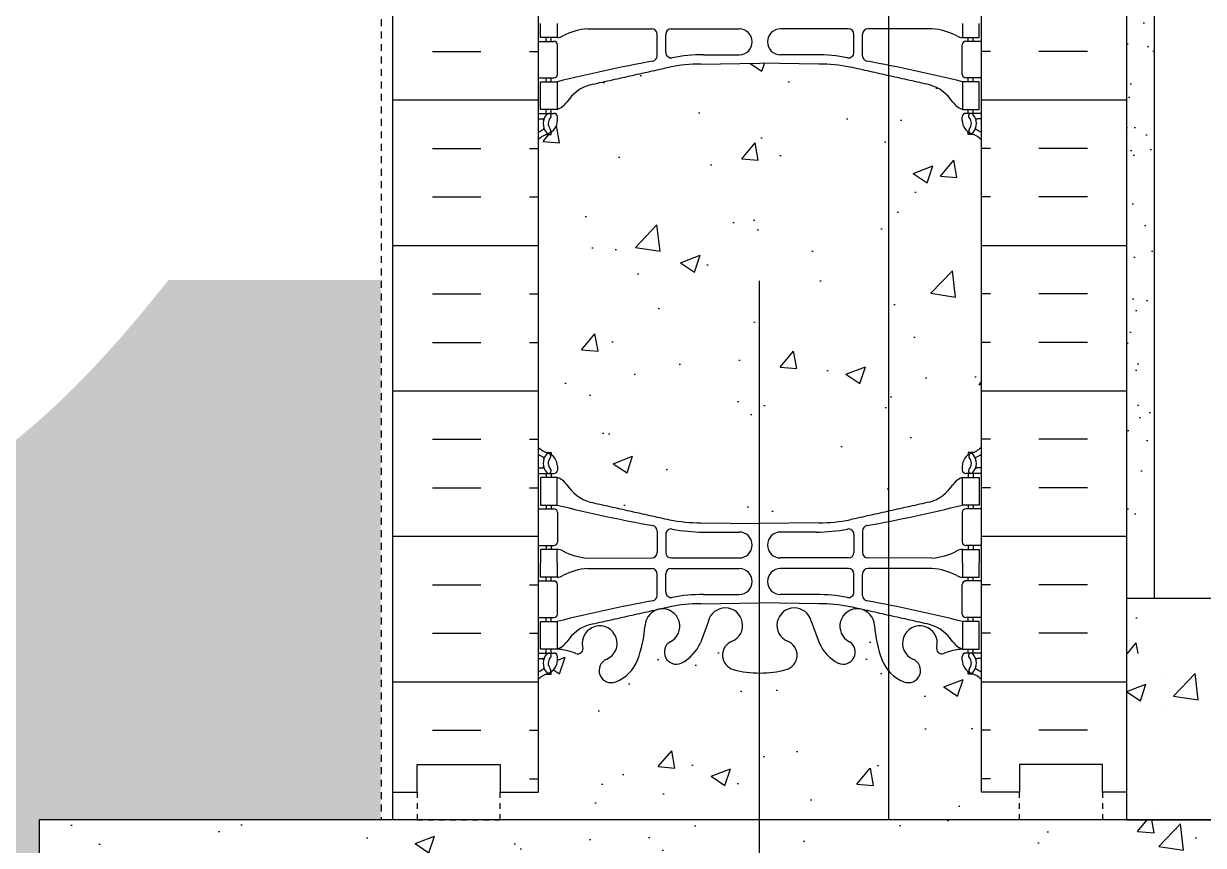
# Model space of a CAD drawing. Header units: inches. Extents: x -48.6 to 6.2, y 171.7 to 217.8.
# Drawn here: x -28.91 to -7.61, y 188.82 to 203.65 of the extents above; entities that cross this region are included whole.
import ezdxf

# ---------------------------------------------------------------- set-up
doc = ezdxf.new("R2010")
doc.units = ezdxf.units.IN
doc.header["$LTSCALE"] = 0.5
doc.header["$MEASUREMENT"] = 0
doc.linetypes.add('DASHED2', pattern=[0.375, 0.25, -0.125])
for name, color, linetype in [('HATCH', 12, 'Continuous'), ('line25', 2, 'Continuous'), ('LINE3', 3, 'Continuous'), ('LINE50', 5, 'Continuous'), ('LINE9', 9, 'Continuous'), ('TEXT', 4, 'Continuous'), ('Web_Edge', 9, 'Continuous')]:
    doc.layers.add(name, color=color, linetype=linetype)

msp = doc.modelspace()

# ---------------------------------------------------------------- hatches: boundary and pattern name
h = msp.add_hatch()
h.set_pattern_fill('GRAVEL', color=12, scale=2, style=0)
h.set_pattern_definition([(228.0128, (-23.80887, -25.80796), (-15.99999646, -18.00000268), [0.269072, -26.638176]), (184.9697, (-23.98887, -26.00796), (24.000002103, 1.999982614), [0.461736, -45.71185]), (132.5104, (-24.44887, -26.04796), (19.99998144, -22.00001735), [0.325576, -32.232064]), (267.2737, (-25.22887, -26.54796), (1.999992035, 40.00000059), [0.420476, -41.627116]), (292.8337, (-25.24887, -26.96796), (-10.00001981, 23.999992824), [0.41231, -40.818746]), (357.2737, (-25.08887, -27.34796), (-40.00000059, 1.999992035), [0.420476, -41.627116]), (37.6942, (-24.66887, -27.36796), (-26.000014691, -19.99998081), [0.556058, -55.049698]), (72.2553, (-24.22887, -27.02796), (14.000021525, 43.999992462), [0.524976, -51.972642]), (121.4296, (-24.06887, -26.52796), (-16.00001647, 25.999990073), [0.4219, -41.768146]), (175.2364, (-24.28887, -26.16796), (22.00000189, -1.99998307), [0.481664, -23.601526]), (222.3974, (-24.76887, -26.12796), (-24.000014702, -21.999984164), [0.622896, -61.66675]), (138.8141, (-23.24887, -26.56796), (-14.0000059, 11.99999463), [0.212602, -21.047688]), (171.4692, (-23.40887, -26.42796), (25.99999657, -4.00001582), [0.404474, -40.043022]), (225, (-23.8089, -26.368), (-2e-16, -2.000001), [0.282842, -2.545584]), (203.1986, (-23.94887, -26.12796), (9.99999946, 4.00000265), [0.152316, -15.07923]), (291.8014, (-24.08887, -26.18796), (-1.9999998, 6.00000055), [0.215406, -10.554924]), (30.9638, (-24.00887, -26.38796), (5.99999604, 4.00000497), [0.349858, -11.312046]), (161.5651, (-23.7089, -26.20796), (4.0000009, -1.9999968), [0.252982, -6.071574]), (16.3895, (-25.24887, -26.18796), (20.000004397, 5.99998542), [0.3544, -35.08569]), (70.3462, (-24.90887, -26.08796), (-7.999990495, -22.00000427), [0.297322, -29.434816]), (293.1986, (-23.70887, -25.80796), (-4.00000265, 9.99999946), [0.30463, -14.926916]), (343.6105, (-23.58887, -26.08796), (-20.000004397, 5.99998542), [0.3544, -35.08569]), (339.444, (-25.24887, -27.42796), (-10.0000037, 3.999992), [0.34176, -16.746248]), (294.7751, (-24.92887, -27.54796), (-9.99998438, 22.00000684), [0.286356, -28.349286]), (66.8014, (-23.68887, -27.80796), (4.00000265, 9.99999946), [0.30463, -14.926916]), (17.354, (-23.56887, -27.52796), (-26.00000404, -7.999989005), [0.335262, -33.190848]), (69.444, (-24.66887, -27.80796), (-3.999992, -10.0000037), [0.17088, -16.917128]), (101.3099, (-23.80887, -27.80796), (-1.99999526, 8.0000015), [0.10198, -10.096058]), (165.9638, (-23.82887, -27.70796), (6.0000011, -1.9999961), [0.41231, -7.8339]), (186.009, (-24.22887, -27.60796), (19.9999995, 1.999998635), [0.3821, -37.827846]), (303.6901, (-24.0089, -26.56796), (-2.0000027, 3.9999991), [0.288444, -6.922658]), (353.1572, (-23.84887, -26.80796), (33.99999873, -4.000015996), [0.503588, -49.855126]), (60.9454, (-23.34887, -26.86796), (-8.00000005, -14.00000077), [0.205912, -20.385348]), (90, (-23.2489, -26.688), (-2, 2), [0.12, -1.88]), (120.2564, (-24.26887, -27.54796), (7.99998977, -14.00000491), [0.277848, -27.50704]), (48.0128, (-24.40887, -27.30796), (15.99999646, 18.00000268), [0.538144, -26.369104]), (0, (-24.0489, -26.908), (2, 2), [0.52, -1.48]), (325.3048, (-23.52887, -26.90796), (-19.99998852, 14.00001722), [0.316228, -31.306548]), (254.0546, (-23.26887, -27.08796), (-1.99999978, -8.00000025), [0.291204, -14.269016]), (207.646, (-23.34887, -27.36796), (-37.999991614, -20.000015426), [0.47413, -46.938948]), (175.4261, (-23.76887, -27.58796), (-26.000001117, 1.999989602), [0.501598, -49.658148])])
edge = h.paths.add_edge_path()
edge.add_spline(control_points=[(-26.292, 199.023), (-27.453, 197.561), (-29.083, 195.785), (-31.21, 194.826), (-31.7, 194.63)], knot_values=[6.696622, 6.696622, 6.696622, 6.696622, 12.167605, 13.754566, 13.754566, 13.754566, 13.754566], degree=3, periodic=0)
edge.add_line((-31.7, 194.63), (-30.5, 194.63))
edge.add_line((-30.5, 194.63), (-30.5, 190.709))
edge.add_line((-30.5, 190.709), (-39.222, 190.709))
edge.add_spline(control_points=[(-39.222, 190.709), (-41.461, 188.856), (-44.737, 184.933), (-47.493, 180.927), (-48.625, 179.282)], knot_values=[22.269966, 22.269966, 22.269966, 22.269966, 30.925801, 36.953415, 36.953415, 36.953415, 36.953415], degree=3, periodic=0)
edge.add_line((-48.625, 179.282), (-32.185, 179.282))
edge.add_arc((-32.185, 182.282), 3, 180, 270, ccw=False)
edge.add_arc((-32.185, 182.282), 3, 0, 180, ccw=False)
edge.add_arc((-32.185, 182.282), 3, -90, 0, ccw=False)
edge.add_line((-32.185, 179.282), (-28.627, 179.282))
edge.add_line((-28.627, 179.282), (-28.627, 189.282))
edge.add_line((-28.627, 189.282), (-22.463, 189.282))
edge.add_line((-22.463, 189.282), (-22.463, 199.023))
edge.add_line((-22.463, 199.023), (-23.543, 199.023))
edge.add_line((-23.543, 199.023), (-26.292, 199.023))
at = {"layer": 'HATCH'}
h = msp.add_hatch(dxfattribs=at)
h.set_pattern_fill('AR-SAND', color=256, scale=0.5, style=0)
h.set_pattern_definition([(37.5, (7.8607, 190.53194), (-0.031497, 0.963412), [0, -0.76, 0, -0.85, 0, -0.8125]), (7.5, (7.8607, 190.532), (0.88489, 1.411073), [0, -0.41, 0, -0.685, 0, -0.2625]), (327.5, (7.2457, 190.53194), (1.55707, 0.00283), [0, -0.25, 0, -0.9, 0, -1.175]), (317.5, (7.2457, 190.532), (1.503063, 0.43884), [0, -0.125, 0, -0.59, 0, -0.675])])
h.paths.add_polyline_path([(-8.491, 204.743), (-8.991, 204.743), (-8.991, 194.782), (-8.491, 194.782)])
h.paths.add_polyline_path([(-8.491, 208.945), (-8.991, 208.945), (-8.991, 207.782), (-8.991, 204.743), (-8.491, 204.743)])
h.paths.add_polyline_path([(-8.491, 216.782), (-8.991, 216.782), (-8.991, 208.945), (-8.491, 208.945)])
h = msp.add_hatch(dxfattribs=at)
h.set_pattern_fill('AR-CONC', color=256, scale=0.5)
h.paths.add_polyline_path([(-13.292, 209.968, -0.084758), (-13.408, 210.163, -0.069923), (-13.545, 210.807, 1.702394), (-13.995, 210.494, -0.940793), (-14.198, 210.111, -0.173075), (-14.544, 210.478), (-14.687, 210.865, 1.612474), (-15.119, 210.505, -0.734872), (-15.142, 209.994, -0.068475), (-15.616, 209.932, -0.068475), (-16.09, 209.994, -0.734872), (-16.113, 210.505, 1.612474), (-16.545, 210.865), (-16.687, 210.478, -0.173075), (-17.033, 210.111, -0.940793), (-17.237, 210.494, 1.702394), (-17.686, 210.807, -0.069923), (-17.823, 210.163, -0.21345), (-18.216, 209.774, -1), (-18.379, 210.182, 2.087231), (-18.813, 210.407, -0.669601), (-18.945, 210.287, 0.085348), (-19.275, 210.363), (-19.38, 210.363), (-19.38, 210.293), (-19.332, 210.293, -0.414214), (-19.27, 210.23), (-19.27, 210.163, -0.249069), (-19.38, 209.955), (-19.38, 209.914), (-19.47, 209.914, 0.088416), (-19.616, 209.816), (-19.616, 208.066), (-19.29, 208.191), (-19.392, 207.888), (-19.616, 208.039), (-19.616, 207.782), (-19.616, 205.748, 0.088416), (-19.47, 205.65), (-19.38, 205.65), (-19.38, 205.608, -0.249069), (-19.27, 205.401), (-19.27, 205.334, -0.414214), (-19.332, 205.271), (-19.38, 205.271), (-19.38, 205.201), (-19.275, 205.201, 0.085348), (-18.945, 205.277, -0.669601), (-18.813, 205.157, 2.087231), (-18.379, 205.381, -1), (-18.216, 205.79, -0.21345), (-17.823, 205.401, -0.069923), (-17.686, 204.757, 1.702394), (-17.237, 205.069, -0.940793), (-17.033, 205.453, -0.173075), (-16.687, 205.086), (-16.545, 204.699, 1.612474), (-16.113, 205.059, -0.734872), (-16.09, 205.57, -0.068475), (-15.616, 205.632, -0.068475), (-15.142, 205.57, -0.734872), (-15.119, 205.059, 1.612474), (-14.687, 204.699), (-14.544, 205.086, -0.173075), (-14.198, 205.453, -0.940793), (-13.995, 205.069, 1.702394), (-13.545, 204.757, -0.069923), (-13.408, 205.401, -0.084758), (-13.292, 205.596)])
h.paths.add_polyline_path([(-16.332, 209.426), (-16.63, 209.452), (-16.389, 209.739)], flags=16)
h.paths.add_polyline_path([(-13.67, 204.788, -1), (-14.045, 204.788, -1)], flags=16)
h.paths.add_polyline_path([(-11.616, 207.782), (-11.616, 208.107), (-12.212, 208.568), (-13.292, 209.232), (-13.292, 205.596, -0.126405), (-13.016, 205.79, -1), (-12.853, 205.381, 2.087231), (-12.419, 205.157, -0.669601), (-12.286, 205.277, 0.085348), (-11.957, 205.201), (-11.852, 205.201), (-11.852, 205.271), (-11.899, 205.271, -0.414214), (-11.962, 205.334), (-11.962, 205.401, -0.249069), (-11.852, 205.608), (-11.852, 205.65), (-11.762, 205.65, 0.088416), (-11.616, 205.748)])
h.paths.add_polyline_path([(-11.899, 202.031), (-11.852, 202.031), (-11.852, 202.101), (-11.957, 202.101), (-11.957, 202.601, 0.012103), (-13.292, 202.899), (-13.292, 194.665, 0.012103), (-11.957, 194.963), (-11.957, 195.463), (-11.852, 195.463), (-11.852, 195.533), (-11.899, 195.533, -0.414214), (-11.962, 195.595), (-11.962, 195.663, -0.249069), (-11.852, 195.87), (-11.852, 195.911), (-11.762, 195.911, 0.088416), (-11.616, 196.009), (-11.616, 201.555, 0.088416), (-11.762, 201.653), (-11.852, 201.653), (-11.852, 201.694, -0.249069), (-11.962, 201.901), (-11.962, 201.969, -0.414214)])
h.paths.add_polyline_path([(-11.616, 191.816, 0.088416), (-11.762, 191.914), (-11.852, 191.914), (-11.852, 191.955, -0.249069), (-11.962, 192.163), (-11.962, 192.23, -0.414214), (-11.899, 192.293), (-11.852, 192.293), (-11.852, 192.363), (-11.957, 192.363, 0.085348), (-12.286, 192.287, -0.669601), (-12.419, 192.407, 2.087231), (-12.853, 192.182, -1), (-13.016, 191.774, -0.126405), (-13.292, 191.968), (-13.292, 189.282), (-10.928, 189.282), (-10.928, 189.782), (-11.616, 189.782)])
h.paths.add_polyline_path([(-13.292, 191.968, -0.084758), (-13.408, 192.163, -0.069923), (-13.545, 192.807, 1.702394), (-13.995, 192.494, -0.940793), (-14.198, 192.111, -0.173075), (-14.544, 192.478), (-14.687, 192.865, 1.612474), (-15.119, 192.505, -0.734872), (-15.142, 191.994, -0.070129), (-15.627, 191.932), (-15.627, 189.282), (-13.292, 189.282)])
h.paths.add_polyline_path([(-15.627, 191.932, -0.066822), (-16.09, 191.994, -0.734872), (-16.113, 192.505, 1.612474), (-16.545, 192.865), (-16.687, 192.478, -0.173075), (-17.033, 192.111, -0.940793), (-17.237, 192.494, 1.702394), (-17.686, 192.807, -0.069923), (-17.823, 192.163, -0.21345), (-18.216, 191.774, -1), (-18.379, 192.182, 2.087231), (-18.813, 192.407, -0.669601), (-18.945, 192.287, 0.085348), (-19.275, 192.363), (-19.38, 192.363), (-19.38, 192.293), (-19.332, 192.293, -0.414214), (-19.27, 192.23), (-19.27, 192.163, -0.249069), (-19.38, 191.955), (-19.38, 191.914), (-19.47, 191.914, 0.088416), (-19.616, 191.816), (-19.616, 189.782), (-20.303, 189.782), (-20.303, 189.282), (-15.627, 189.282)])
h = msp.add_hatch(dxfattribs=at)
h.set_pattern_fill('INSUL', color=256, scale=7, style=0)
h.set_pattern_definition([(0, (-2945.7774, -207.2276), (0, 2.625), []), (0, (-2945.7774, -206.3526), (0, 2.625), [0.875, -0.875]), (0, (-2945.7774, -205.4776), (0, 2.625), [0.875, -0.875])])
h.paths.add_polyline_path([(-22.241, 189.782), (-21.803, 189.782), (-21.803, 190.282), (-20.303, 190.282), (-20.303, 189.782), (-19.616, 189.782), (-19.616, 207.782), (-20.303, 207.782), (-20.303, 208.282), (-21.803, 208.282), (-21.803, 207.782), (-22.241, 207.782)])
h = msp.add_hatch(dxfattribs=at)
h.set_pattern_fill('INSUL', color=256, scale=7, style=0)
h.set_pattern_definition([(180, (2914.5457, -207.2276), (0, 2.625), []), (180, (2914.5457, -206.3526), (0, 2.625), [0.875, -0.875]), (180, (2914.5457, -205.4776), (0, 2.625), [0.875, -0.875])])
h.paths.add_polyline_path([(-8.991, 189.782), (-9.428, 189.782), (-9.428, 190.282), (-10.928, 190.282), (-10.928, 189.782), (-11.616, 189.782), (-11.616, 207.782), (-10.928, 207.782), (-10.928, 208.282), (-9.428, 208.282), (-9.428, 207.782), (-8.991, 207.782)])
h = msp.add_hatch(dxfattribs=at)
h.set_pattern_fill('AR-CONC', color=256, scale=0.5)
edge = h.paths.add_edge_path()
edge.add_spline(control_points=[(-13.292, 202.712), (-13.988, 202.867)], knot_values=[0.515793, 0.515793, 1, 1], degree=1, periodic=0)
edge.add_arc((-14.544, 199.936), 2.984, 79.2546, 90.0995)
edge.add_line((-14.549, 202.92), (-15.616, 202.935))
edge.add_line((-15.616, 202.935), (-16.682, 202.92))
edge.add_arc((-16.688, 199.936), 2.984, 89.9005, 100.7454)
edge.add_spline(control_points=[(-17.244, 202.867), (-18.681, 202.547)], knot_values=[0, 0, 1, 1], degree=1, periodic=0)
edge.add_arc((-18.474, 201.833), 0.743, 106.1893, 145.772)
edge.add_arc((-19.397, 202.444), 0.364, 289.6613, 327.9576, ccw=False)
edge.add_line((-19.275, 202.101), (-19.38, 202.101))
edge.add_line((-19.38, 202.101), (-19.38, 202.031))
edge.add_line((-19.38, 202.031), (-19.332, 202.031))
edge.add_arc((-19.332, 201.969), 0.0625, 0, 90, ccw=False)
edge.add_line((-19.27, 201.969), (-19.27, 201.901))
edge.add_arc((-19.52, 201.901), 0.25, 304.0558, 360, ccw=False)
edge.add_line((-19.38, 201.694), (-19.38, 201.653))
edge.add_line((-19.38, 201.653), (-19.47, 201.653))
edge.add_arc((-19.27, 201.194), 0.5, 113.5782, 133.7891)
edge.add_line((-19.616, 201.555), (-19.616, 196.009))
edge.add_arc((-19.27, 196.37), 0.5, 226.2109, 246.4218)
edge.add_line((-19.47, 195.911), (-19.38, 195.911))
edge.add_line((-19.38, 195.911), (-19.38, 195.87))
edge.add_arc((-19.52, 195.663), 0.25, 0, 55.9442, ccw=False)
edge.add_line((-19.27, 195.663), (-19.27, 195.595))
edge.add_arc((-19.332, 195.595), 0.0625, -90, 0, ccw=False)
edge.add_line((-19.332, 195.533), (-19.38, 195.533))
edge.add_line((-19.38, 195.533), (-19.38, 195.463))
edge.add_line((-19.38, 195.463), (-19.275, 195.463))
edge.add_arc((-19.397, 195.12), 0.364, 32.0424, 70.3387, ccw=False)
edge.add_arc((-18.474, 195.731), 0.743, 214.228, 253.8107)
edge.add_spline(control_points=[(-18.681, 195.017), (-17.244, 194.697)], knot_values=[0, 0, 1, 1], degree=1, periodic=0)
edge.add_arc((-16.688, 197.628), 2.984, 259.2546, 270.0995)
edge.add_line((-16.682, 194.644), (-15.616, 194.629))
edge.add_line((-15.616, 194.629), (-14.549, 194.644))
edge.add_arc((-14.544, 197.628), 2.984, 269.9005, 280.7454)
edge.add_spline(control_points=[(-13.988, 194.697), (-13.292, 194.852)], knot_values=[0.515793, 0.515793, 1, 1], degree=1, periodic=0)
edge.add_line((-13.292, 194.852), (-13.292, 202.712))
h = msp.add_hatch(dxfattribs=at)
h.set_pattern_fill('AR-CONC', color=256, scale=0.5, style=0)
h.set_pattern_definition([(50, (62.7574, -25.0144), (3.5863, -0.31376), [0.375, -4.125]), (355, (62.7574, -25.0144), (-0.693757, 3.76096), [0.3, -3.3]), (100.4514, (63.0563, -25.0405), (2.892547, 3.4472), [0.3187, -3.50571]), (46.1842, (62.7574, -24.0144), (5.336205, -0.827595), [0.5625, -6.1875]), (96.6356, (63.202, -24.0834), (4.67331, 4.87059), [0.47805, -5.25856]), (351.1842, (62.7574, -24.0144), (4.67331, 4.87059), [0.45, -4.95]), (21, (63.2574, -24.2644), (2.984535, -2.013094), [0.375, -4.125]), (326, (63.2574, -24.2644), (1.216577, 3.62575), [0.3, -3.3]), (71.4514, (63.506, -24.432), (4.201113, 1.61265), [0.3187, -3.50571]), (37.5, (62.7574, -25.0144), (0.060799, 1.664469), [0, -3.26, 0, -3.35, 0, -3.3125]), (7.5, (62.7574, -25.0144), (1.315348, 1.972059), [0, -1.91, 0, -3.185, 0, -1.2625]), (327.5, (61.6424, -25.0144), (2.669112, -0.112774), [0, -1.25, 0, -3.9, 0, -5.175]), (317.5, (61.1424, -25.0144), (2.91593, 0.500525), [0, -1.625, 0, -2.59, 0, -3.675])])
h.paths.add_polyline_path([(0.841, 193.282), (-8.991, 193.282), (-8.991, 192.282), (0.841, 192.282)])
h = msp.add_hatch(dxfattribs=at)
h.set_pattern_fill('AR-CONC', color=256, scale=0.5, style=0)
h.set_pattern_definition([(50, (-25.249, -27.808), (3.5863, -0.31376), [0.375, -4.125]), (355, (-25.249, -27.808), (-0.693757, 3.76096), [0.3, -3.3]), (100.4514, (-24.95, -27.834), (2.892547, 3.4472), [0.3187, -3.50571]), (46.1842, (-25.249, -26.808), (5.336205, -0.827595), [0.5625, -6.1875]), (96.6356, (-24.804, -26.877), (4.67331, 4.87059), [0.47805, -5.25856]), (351.1842, (-25.249, -26.808), (4.67331, 4.8706), [0.45, -4.95]), (21, (-24.749, -27.058), (2.984535, -2.013094), [0.375, -4.125]), (326, (-24.749, -27.058), (1.216577, 3.62575), [0.3, -3.3]), (71.4514, (-24.5, -27.2257), (4.201113, 1.61265), [0.3187, -3.50571]), (37.5, (-25.2489, -27.808), (0.060799, 1.664469), [0, -3.26, 0, -3.35, 0, -3.3125]), (7.5, (-25.2489, -27.808), (1.315348, 1.972059), [0, -1.91, 0, -3.185, 0, -1.2625]), (327.5, (-26.3639, -27.808), (2.669112, -0.112774), [0, -1.25, 0, -3.9, 0, -5.175]), (317.5, (-26.8639, -27.808), (2.91593, 0.500525), [0, -1.625, 0, -2.59, 0, -3.675])])
h.paths.add_polyline_path([(-28.627, 189.282), (-28.627, 179.282), (-2.627, 179.282), (-2.627, 189.282)])

# ---------------------------------------------------------------- linework, layer by layer
for p, q in [((-8.148, 191.515), (-7.758, 191.921)), ((-7.703, 191.446), (-7.758, 191.921)), ((-8.991, 191.598), (-8.645, 191.73)), ((-8.746, 191.428), (-8.645, 191.73)), ((-8.319, 191.861), (-8.319, 191.861)), ((-8.991, 191.593), (-8.746, 191.428)), ((-8.148, 191.515), (-7.703, 191.446)), ((-8.354, 191.294), (-8.354, 191.294)), ((-8.295, 191.264), (-8.295, 191.264)), ((-8.418, 189.487), (-8.418, 189.487))]:
    msp.add_line(p, q, dxfattribs=at)
at = {"layer": 'line25'}
for p, q in [((-19.616, 207.782), (-19.616, 189.782)), ((-11.616, 189.782), (-11.616, 207.782))]:
    msp.add_line(p, q, dxfattribs=at)
at = {"layer": 'LINE3'}
for p, q in [((-13.292, 216.782), (-13.292, 189.282)), ((-15.627, 199.007), (-15.627, 184.782))]:
    msp.add_line(p, q, dxfattribs=at)
at = {"layer": 'LINE50'}
for p, q in [((-22.241, 189.282), (-22.241, 207.782)), ((-8.991, 189.282), (-8.991, 207.782)), ((-8.991, 193.282), (0.841, 193.282)), ((-2.627, 189.282), (-28.627, 189.282)), ((-28.627, 189.282), (-28.627, 179.282)), ((-8.991, 189.282), (0.841, 189.282))]:
    msp.add_line(p, q, dxfattribs=at)
for points in [[(-22.241, 189.782), (-21.803, 189.782), (-21.803, 190.282), (-20.303, 190.282), (-20.303, 189.782), (-19.616, 189.782)], [(-8.991, 189.782), (-9.428, 189.782), (-9.428, 190.282), (-10.928, 190.282), (-10.928, 189.782), (-11.616, 189.782)]]:
    msp.add_lwpolyline(points, dxfattribs=at)
at = {"layer": 'LINE9', "linetype": 'DASHED2'}
msp.add_line((-22.452, 216.782), (-22.452, 189.282), dxfattribs=at)
at = {"layer": 'LINE9'}
msp.add_line((-8.491, 193.282), (-8.491, 216.782), dxfattribs=at)
at = {"layer": 'LINE9', "linetype": 'DASHED2', "ltscale": 0.15}
for points in [[(-21.803, 189.782), (-21.803, 189.782), (-21.803, 189.282), (-20.303, 189.282), (-20.303, 189.782), (-20.303, 189.782)], [(-9.428, 189.782), (-9.428, 189.782), (-9.428, 189.282), (-10.928, 189.282), (-10.928, 189.782), (-10.928, 189.782)]]:
    msp.add_lwpolyline(points, dxfattribs=at)
at = {"layer": 'TEXT'}
msp.add_lwpolyline([(-22.452, 200.848, 0, 0.36, 0), (-23.532, 200.848, 0, 0, 0), (-36.296, 200.848, 0, 0, 0)], format="xyseb", dxfattribs=at)
at = {"layer": 'Web_Edge'}
for p, q in [((-19.47, 203.331), (-19.47, 203.401)), ((-19.38, 203.331), (-19.38, 203.401)), ((-18.722, 203.557), (-17.568, 203.556)), ((-17.468, 203.071), (-17.468, 203.456)), ((-17.315, 203.133), (-17.315, 203.456)), ((-17.215, 203.556), (-15.988, 203.556)), ((-14.016, 203.556), (-15.243, 203.556)), ((-13.916, 203.133), (-13.916, 203.456)), ((-13.764, 203.071), (-13.764, 203.456)), ((-12.51, 203.557), (-13.664, 203.556)), ((-11.852, 203.331), (-11.852, 203.401)), ((-11.762, 203.331), (-11.762, 203.401)), ((-19.616, 203.331), (-19.332, 203.331)), ((-19.27, 202.734), (-19.27, 203.269)), ((-11.962, 202.734), (-11.962, 203.269)), ((-11.616, 203.331), (-11.899, 203.331)), ((-16.635, 203.087), (-15.988, 203.087)), ((-14.597, 203.087), (-15.243, 203.087)), ((-16.682, 202.92), (-15.616, 202.935)), ((-14.549, 202.92), (-15.616, 202.935)), ((-19.616, 202.671), (-19.332, 202.671)), ((-19.47, 202.601), (-19.47, 202.671)), ((-19.38, 202.601), (-19.38, 202.671)), ((-11.616, 202.671), (-11.899, 202.671)), ((-11.852, 202.601), (-11.852, 202.671)), ((-11.762, 202.601), (-11.762, 202.671)), ((-19.616, 202.031), (-19.332, 202.031)), ((-19.616, 201.931), (-19.538, 201.931)), ((-19.47, 202.031), (-19.47, 202.101)), ((-19.38, 202.031), (-19.38, 202.101)), ((-19.27, 201.901), (-19.27, 201.969)), ((-11.962, 201.901), (-11.962, 201.969)), ((-11.616, 202.031), (-11.899, 202.031)), ((-11.852, 202.031), (-11.852, 202.101)), ((-11.762, 202.031), (-11.762, 202.101)), ((-11.616, 201.931), (-11.694, 201.931)), ((-19.47, 201.653), (-19.38, 201.653)), ((-19.38, 201.653), (-19.38, 201.694)), ((-11.852, 201.653), (-11.852, 201.694)), ((-11.762, 201.653), (-11.852, 201.653)), ((-19.47, 195.911), (-19.38, 195.911)), ((-19.38, 195.911), (-19.38, 195.87)), ((-11.762, 195.911), (-11.852, 195.911)), ((-11.852, 195.911), (-11.852, 195.87)), ((-19.616, 195.633), (-19.538, 195.633)), ((-19.616, 195.533), (-19.332, 195.533)), ((-19.47, 195.533), (-19.47, 195.463)), ((-19.38, 195.533), (-19.38, 195.463)), ((-19.27, 195.663), (-19.27, 195.595)), ((-11.962, 195.663), (-11.962, 195.595)), ((-11.616, 195.533), (-11.899, 195.533)), ((-11.852, 195.533), (-11.852, 195.463)), ((-11.762, 195.533), (-11.762, 195.463)), ((-11.616, 195.633), (-11.694, 195.633)), ((-19.616, 194.893), (-19.332, 194.893)), ((-19.47, 194.963), (-19.47, 194.893)), ((-19.38, 194.963), (-19.38, 194.893)), ((-11.616, 194.893), (-11.899, 194.893)), ((-11.852, 194.963), (-11.852, 194.893)), ((-11.762, 194.963), (-11.762, 194.893)), ((-19.27, 194.83), (-19.27, 194.295)), ((-11.962, 194.83), (-11.962, 194.295)), ((-17.468, 194.493), (-17.468, 194.108)), ((-16.682, 194.644), (-15.616, 194.629)), ((-16.635, 194.476), (-15.988, 194.476)), ((-14.549, 194.644), (-15.616, 194.629)), ((-14.597, 194.476), (-15.243, 194.476)), ((-13.764, 194.493), (-13.764, 194.108)), ((-17.315, 194.431), (-17.315, 194.108)), ((-13.916, 194.431), (-13.916, 194.108)), ((-19.616, 194.233), (-19.332, 194.233)), ((-19.47, 194.233), (-19.47, 194.163)), ((-19.38, 194.233), (-19.38, 194.163)), ((-11.616, 194.233), (-11.899, 194.233)), ((-11.852, 194.233), (-11.852, 194.163)), ((-11.762, 194.233), (-11.762, 194.163)), ((-18.722, 194.007), (-17.568, 194.008)), ((-18.722, 193.818), (-17.568, 193.817)), ((-17.215, 194.008), (-15.988, 194.008)), ((-17.215, 193.817), (-15.988, 193.817)), ((-14.016, 194.008), (-15.243, 194.008)), ((-14.016, 193.817), (-15.243, 193.817)), ((-12.51, 194.007), (-13.664, 194.008)), ((-12.51, 193.818), (-13.664, 193.817)), ((-19.47, 193.593), (-19.47, 193.663)), ((-19.38, 193.593), (-19.38, 193.663)), ((-17.468, 193.332), (-17.468, 193.717)), ((-17.315, 193.394), (-17.315, 193.717)), ((-13.916, 193.394), (-13.916, 193.717)), ((-13.764, 193.332), (-13.764, 193.717)), ((-11.852, 193.593), (-11.852, 193.663)), ((-11.762, 193.593), (-11.762, 193.663)), ((-19.616, 193.593), (-19.332, 193.593)), ((-19.27, 192.995), (-19.27, 193.53)), ((-11.962, 192.995), (-11.962, 193.53)), ((-11.616, 193.593), (-11.899, 193.593)), ((-16.682, 193.181), (-15.616, 193.196)), ((-16.635, 193.349), (-15.988, 193.349)), ((-14.549, 193.181), (-15.616, 193.196)), ((-14.597, 193.349), (-15.243, 193.349)), ((-19.616, 192.933), (-19.332, 192.933)), ((-19.47, 192.863), (-19.47, 192.933)), ((-19.38, 192.863), (-19.38, 192.933)), ((-16.545, 192.865), (-16.687, 192.478)), ((-14.687, 192.865), (-14.544, 192.478)), ((-11.616, 192.933), (-11.899, 192.933)), ((-11.852, 192.863), (-11.852, 192.933)), ((-11.762, 192.863), (-11.762, 192.933)), ((-19.47, 192.293), (-19.47, 192.363)), ((-19.38, 192.293), (-19.38, 192.363)), ((-11.852, 192.293), (-11.852, 192.363)), ((-11.762, 192.293), (-11.762, 192.363)), ((-19.616, 192.293), (-19.332, 192.293)), ((-19.616, 192.193), (-19.538, 192.193)), ((-19.27, 192.163), (-19.27, 192.23)), ((-11.962, 192.163), (-11.962, 192.23)), ((-11.616, 192.293), (-11.899, 192.293)), ((-11.616, 192.193), (-11.694, 192.193)), ((-19.47, 191.914), (-19.38, 191.914)), ((-19.38, 191.914), (-19.38, 191.955)), ((-11.852, 191.914), (-11.852, 191.955)), ((-11.762, 191.914), (-11.852, 191.914))]:
    msp.add_line(p, q, dxfattribs=at)
for points in [[(-19.275, 203.651), (-19.275, 203.401), (-19.575, 203.401), (-19.575, 203.651)], [(-11.957, 203.651), (-11.957, 203.401), (-11.657, 203.401), (-11.657, 203.651)], [(-19.275, 193.913), (-19.275, 194.163), (-19.575, 194.163), (-19.575, 193.913)], [(-11.957, 193.913), (-11.957, 194.163), (-11.657, 194.163), (-11.657, 193.913)], [(-19.275, 193.913), (-19.275, 193.663), (-19.575, 193.663), (-19.575, 193.913)], [(-11.957, 193.913), (-11.957, 193.663), (-11.657, 193.663), (-11.657, 193.913)]]:
    msp.add_lwpolyline(points, dxfattribs=at)
for points in [[(-19.575, 202.601), (-19.275, 202.601), (-19.275, 202.101), (-19.575, 202.101)], [(-11.657, 202.601), (-11.957, 202.601), (-11.957, 202.101), (-11.657, 202.101)], [(-19.575, 194.963), (-19.275, 194.963), (-19.275, 195.463), (-19.575, 195.463)], [(-11.657, 194.963), (-11.957, 194.963), (-11.957, 195.463), (-11.657, 195.463)], [(-19.575, 192.863), (-19.275, 192.863), (-19.275, 192.363), (-19.575, 192.363)], [(-11.657, 192.863), (-11.957, 192.863), (-11.957, 192.363), (-11.657, 192.363)]]:
    msp.add_lwpolyline(points, close=True, dxfattribs=at)
for centre, radius, start, end in [((-19.279, 203.62), 0.219, 271.08, 299.5063), ((-18.637, 202.4), 1.16, 94.1968, 117.4156), ((-17.568, 203.456), 0.1, 0, 89.9612), ((-17.215, 203.456), 0.1, 90, 180), ((-15.988, 203.322), 0.234, 270, 90), ((-15.243, 203.322), 0.234, 90, 270), ((-14.016, 203.456), 0.1, 0, 90), ((-13.664, 203.456), 0.1, 90.0388, 180), ((-12.594, 202.4), 1.16, 62.5844, 85.8032), ((-11.953, 203.62), 0.219, 240.4937, 268.92), ((-19.332, 203.269), 0.0625, 0, 90), ((-11.899, 203.269), 0.0625, 90, 180), ((-17.568, 203.071), 0.1, 280.3657, 0), ((-17.215, 203.133), 0.1, 180, 280.7454), ((-16.64, 200.104), 2.984, 89.9005, 100.7454), ((-14.591, 200.104), 2.984, 79.2546, 90.0995), ((-14.016, 203.133), 0.1, 259.2546, 0), ((-13.664, 203.071), 0.1, 180, 259.6343), ((-12.466, 175.181), 28.253, 100.3657, 103.9448), ((-16.688, 199.936), 2.984, 89.9005, 100.7454), ((-14.544, 199.936), 2.984, 79.2546, 90.0995), ((-18.765, 175.181), 28.253, 76.0552, 79.6343), ((-19.332, 202.734), 0.0625, 270, 0), ((-11.899, 202.734), 0.0625, 180, 270), ((-18.474, 201.833), 0.743, 106.1893, 147.2081), ((-12.758, 201.833), 0.743, 32.7919, 73.8107), ((-19.397, 202.444), 0.364, 289.6613, 325.0225), ((-11.834, 202.444), 0.364, 214.9775, 250.3387), ((-19.538, 201.912), 0.0196, 344.5099, 90.5968), ((-19.276, 201.847), 0.25, 137.5391, 219.8855), ((-19.427, 201.985), 0.045, 317.5391, 137.5391), ((-19.276, 201.847), 0.16, 137.5391, 219.9999), ((-19.332, 201.969), 0.0625, 360, 90), ((-11.899, 201.969), 0.0625, 90, 180), ((-11.804, 201.985), 0.045, 42.4609, 222.4609), ((-11.956, 201.847), 0.16, 320.0001, 42.4609), ((-11.956, 201.847), 0.25, 320.1145, 42.4609), ((-11.694, 201.912), 0.0196, 89.4032, 195.4901), ((-19.27, 201.194), 0.6, 114.9252, 125.2168), ((-19.532, 201.757), 0.021, 296.0043, 16.536), ((-19.434, 201.716), 0.045, 220.8121, 38.552), ((-19.52, 201.901), 0.25, 289.4712, 360), ((-11.712, 201.901), 0.25, 180, 250.5288), ((-11.798, 201.716), 0.045, 141.448, 319.1879), ((-11.7, 201.757), 0.021, 163.464, 243.9957), ((-11.962, 201.194), 0.6, 54.7832, 65.0748), ((-19.27, 201.194), 0.5, 109.4712, 133.7891), ((-11.962, 201.194), 0.5, 46.2109, 70.5288), ((-19.27, 196.37), 0.5, 226.2109, 250.5288), ((-11.962, 196.37), 0.5, 289.4712, 313.7891), ((-19.27, 196.37), 0.6, 234.7832, 245.0748), ((-19.276, 195.717), 0.25, 140.1145, 222.4609), ((-19.532, 195.807), 0.021, 343.464, 63.9957), ((-19.434, 195.848), 0.045, 321.448, 139.1879), ((-19.52, 195.663), 0.25, 0, 70.5288), ((-19.276, 195.717), 0.16, 140.0001, 222.4609), ((-11.712, 195.663), 0.25, 109.4712, 180), ((-11.798, 195.848), 0.045, 40.8121, 218.552), ((-11.956, 195.717), 0.16, 317.5391, 39.9999), ((-11.956, 195.717), 0.25, 317.5391, 39.8855), ((-11.7, 195.807), 0.021, 116.0043, 196.536), ((-11.962, 196.37), 0.6, 294.9252, 305.2168), ((-19.538, 195.652), 0.0196, 269.4032, 15.4901), ((-19.427, 195.579), 0.045, 222.4609, 42.4609), ((-19.332, 195.595), 0.0625, 270, 0), ((-11.899, 195.595), 0.0625, 180, 270), ((-11.804, 195.579), 0.045, 137.5391, 317.5391), ((-11.694, 195.652), 0.0196, 164.5099, 270.5968), ((-19.397, 195.12), 0.364, 34.9775, 70.3387), ((-18.474, 195.731), 0.743, 212.7919, 253.8107), ((-12.758, 195.731), 0.743, 286.1893, 327.2081), ((-11.834, 195.12), 0.364, 109.6613, 145.0225), ((-19.332, 194.83), 0.0625, 0, 90), ((-12.466, 222.383), 28.253, 256.0552, 259.6343), ((-18.765, 222.383), 28.253, 280.3657, 283.9448), ((-11.899, 194.83), 0.0625, 90, 180), ((-16.688, 197.628), 2.984, 259.2546, 270.0995), ((-14.544, 197.628), 2.984, 269.9005, 280.7454), ((-17.568, 194.493), 0.1, 360, 79.6343), ((-17.215, 194.431), 0.1, 79.2546, 180), ((-16.64, 197.46), 2.984, 259.2546, 270.0995), ((-15.988, 194.242), 0.234, 270, 90), ((-15.243, 194.242), 0.234, 90, 270), ((-14.591, 197.46), 2.984, 269.9005, 280.7454), ((-14.016, 194.431), 0.1, 0, 100.7454), ((-13.664, 194.493), 0.1, 100.3657, 180), ((-19.332, 194.295), 0.0625, 270, 0), ((-11.899, 194.295), 0.0625, 180, 270), ((-19.279, 193.944), 0.219, 60.4937, 88.92), ((-18.637, 195.164), 1.16, 242.5844, 265.8032), ((-17.568, 194.108), 0.1, 270.0388, 360), ((-17.215, 194.108), 0.1, 180, 270), ((-14.016, 194.108), 0.1, 270, 0), ((-13.664, 194.108), 0.1, 180, 269.9612), ((-12.594, 195.164), 1.16, 274.1968, 297.4156), ((-11.953, 193.944), 0.219, 91.08, 119.5063), ((-18.637, 192.661), 1.16, 94.1968, 117.4156), ((-17.568, 193.717), 0.1, 0, 89.9612), ((-17.215, 193.717), 0.1, 90, 180), ((-15.988, 193.583), 0.234, 270, 90), ((-15.243, 193.583), 0.234, 90, 270), ((-14.016, 193.717), 0.1, 0, 90), ((-13.664, 193.717), 0.1, 90.0388, 180), ((-12.594, 192.661), 1.16, 62.5844, 85.8032), ((-19.279, 193.881), 0.219, 271.08, 299.5063), ((-11.953, 193.881), 0.219, 240.4937, 268.92), ((-19.332, 193.53), 0.0625, 0, 90), ((-17.215, 193.394), 0.1, 180, 280.7454), ((-14.016, 193.394), 0.1, 259.2546, 0), ((-11.899, 193.53), 0.0625, 90, 180), ((-12.466, 165.442), 28.253, 100.3657, 103.9448), ((-17.568, 193.332), 0.1, 280.3657, 0), ((-16.688, 190.197), 2.984, 89.9005, 100.7454), ((-16.64, 190.365), 2.984, 89.9005, 100.7454), ((-14.591, 190.365), 2.984, 79.2546, 90.0995), ((-14.544, 190.197), 2.984, 79.2546, 90.0995), ((-13.664, 193.332), 0.1, 180, 259.6343), ((-18.765, 165.442), 28.253, 76.0552, 79.6343), ((-19.332, 192.995), 0.0625, 270, 0), ((-17.374, 192.776), 0.314, 296.0652, 177.2643), ((-16.24, 192.792), 0.314, 293.8084, 166.5854), ((-14.992, 192.792), 0.314, 13.4146, 246.1916), ((-13.857, 192.776), 0.314, 2.7357, 243.9348), ((-11.899, 192.995), 0.0625, 180, 270), ((-18.474, 192.094), 0.743, 106.1893, 147.2081), ((-18.506, 192.469), 0.314, 293.8084, 191.4114), ((-20.045, 192.972), 2.365, 339.9985, 355.6105), ((-11.186, 192.972), 2.365, 184.3895, 200.0015), ((-12.726, 192.469), 0.314, 348.5886, 246.1916), ((-12.758, 192.094), 0.743, 32.7919, 73.8107), ((-19.397, 192.705), 0.364, 289.6613, 325.0225), ((-19.33, 191.367), 0.997, 66.8533, 86.8462), ((-18.904, 192.374), 0.0968, 249.5669, 19.8449), ((-17.123, 192.309), 0.217, 121.463, 294.4736), ((-17.374, 192.779), 0.75, 297.0295, 336.3062), ((-16.022, 192.253), 0.268, 109.9662, 255.2108), ((-15.21, 192.253), 0.268, 284.7892, 70.0338), ((-13.858, 192.779), 0.75, 203.6938, 242.9705), ((-14.108, 192.309), 0.217, 245.5264, 58.537), ((-12.328, 192.374), 0.0968, 160.1551, 290.4331), ((-11.902, 191.367), 0.997, 93.1538, 113.1467), ((-11.834, 192.705), 0.364, 214.9775, 250.3387), ((-19.538, 192.173), 0.0196, 344.5099, 90.5968), ((-19.276, 192.108), 0.25, 137.5391, 219.8855), ((-19.427, 192.246), 0.045, 317.5391, 137.5391), ((-19.276, 192.108), 0.16, 137.5391, 219.9999), ((-19.52, 192.163), 0.25, 289.4712, 360), ((-19.332, 192.23), 0.0625, 360, 90), ((-18.297, 191.978), 0.22, 111.8037, 291.8037), ((-18.455, 192.407), 0.677, 290.6803, 338.8761), ((-12.777, 192.407), 0.677, 201.1239, 249.3197), ((-12.934, 191.978), 0.22, 248.1963, 68.1963), ((-11.899, 192.23), 0.0625, 90, 180), ((-11.712, 192.163), 0.25, 180, 250.5288), ((-11.804, 192.246), 0.045, 42.4609, 222.4609), ((-11.956, 192.108), 0.16, 320.0001, 42.4609), ((-11.956, 192.108), 0.25, 320.1145, 42.4609), ((-11.694, 192.173), 0.0196, 89.4032, 195.4901), ((-19.27, 191.455), 0.6, 114.9252, 125.2168), ((-19.27, 191.455), 0.5, 109.4712, 133.7891), ((-19.532, 192.018), 0.021, 296.0043, 16.536), ((-19.434, 191.977), 0.045, 220.8121, 38.552), ((-15.627, 193.686), 1.754, 254.7082, 270.3771), ((-15.604, 193.686), 1.754, 269.6229, 285.2918), ((-11.798, 191.977), 0.045, 141.448, 319.1879), ((-11.962, 191.455), 0.5, 46.2109, 70.5288), ((-11.7, 192.018), 0.021, 163.464, 243.9957), ((-11.962, 191.455), 0.6, 54.7832, 65.0748)]:
    msp.add_arc(centre, radius, start, end, dxfattribs=at)
for points in [[(-18.681, 202.547), (-17.244, 202.867)], [(-12.55, 202.547), (-13.988, 202.867)], [(-18.681, 195.017), (-17.244, 194.697)], [(-12.55, 195.017), (-13.988, 194.697)], [(-18.681, 192.808), (-17.244, 193.128)], [(-12.55, 192.808), (-13.988, 193.128)]]:
    msp.add_open_spline(points, degree=1, dxfattribs=at)

doc.saveas('drawing.dxf')
